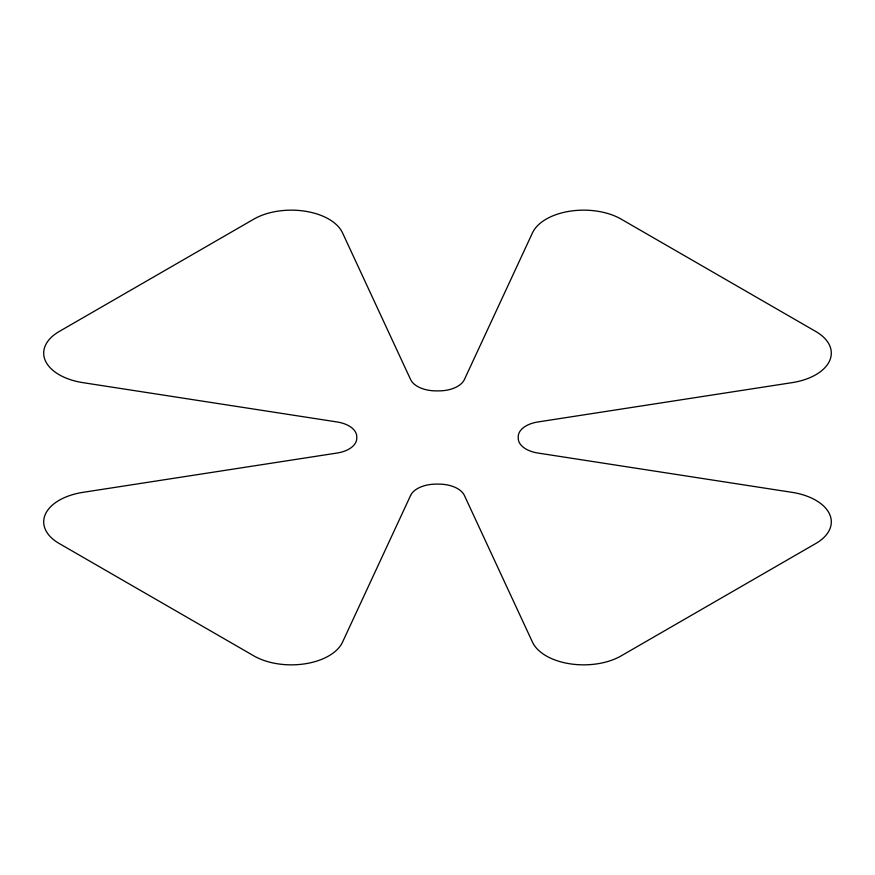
<?xml version="1.0" encoding="UTF-8"?>
<svg xmlns="http://www.w3.org/2000/svg" width="875" height="875" viewBox="0 0 875 875"><rect width="100%" height="100%" fill="white"/><g stroke="black" fill="none" stroke-linecap="round" stroke-linejoin="round"><path stroke-width="1.31" d="M410.605 495.447L342.508 642.184A52.981 30.581 0 0 1 253.87 655.889L59.227 543.517A52.981 30.581 0 0 1 82.983 492.341L337.127 453.031A26.491 15.291 0 0 0 356.759 438.069A80.752 46.616 0 0 1 356.759 436.931A26.491 15.291 0 0 0 337.127 421.969L82.983 382.659A52.981 30.581 0 0 1 59.227 331.483L253.87 219.111A52.981 30.581 0 0 1 342.508 232.816L410.605 379.553A26.491 15.291 0 0 0 436.516 390.884A80.752 46.616 0 0 1 438.484 390.884A26.491 15.291 0 0 0 464.395 379.553L532.492 232.816A52.981 30.581 0 0 1 621.13 219.111L815.773 331.483A52.981 30.581 0 0 1 792.017 382.659L537.873 421.969A26.491 15.291 0 0 0 518.241 436.931A80.752 46.616 0 0 1 518.241 438.069A26.491 15.291 0 0 0 537.873 453.031L792.017 492.341A52.981 30.581 0 0 1 815.773 543.517L621.13 655.889A52.981 30.581 0 0 1 532.492 642.184L464.395 495.447A26.491 15.291 0 0 0 438.484 484.116A80.752 46.616 0 0 1 436.516 484.116A26.491 15.291 0 0 0 410.605 495.447"/></g></svg>
